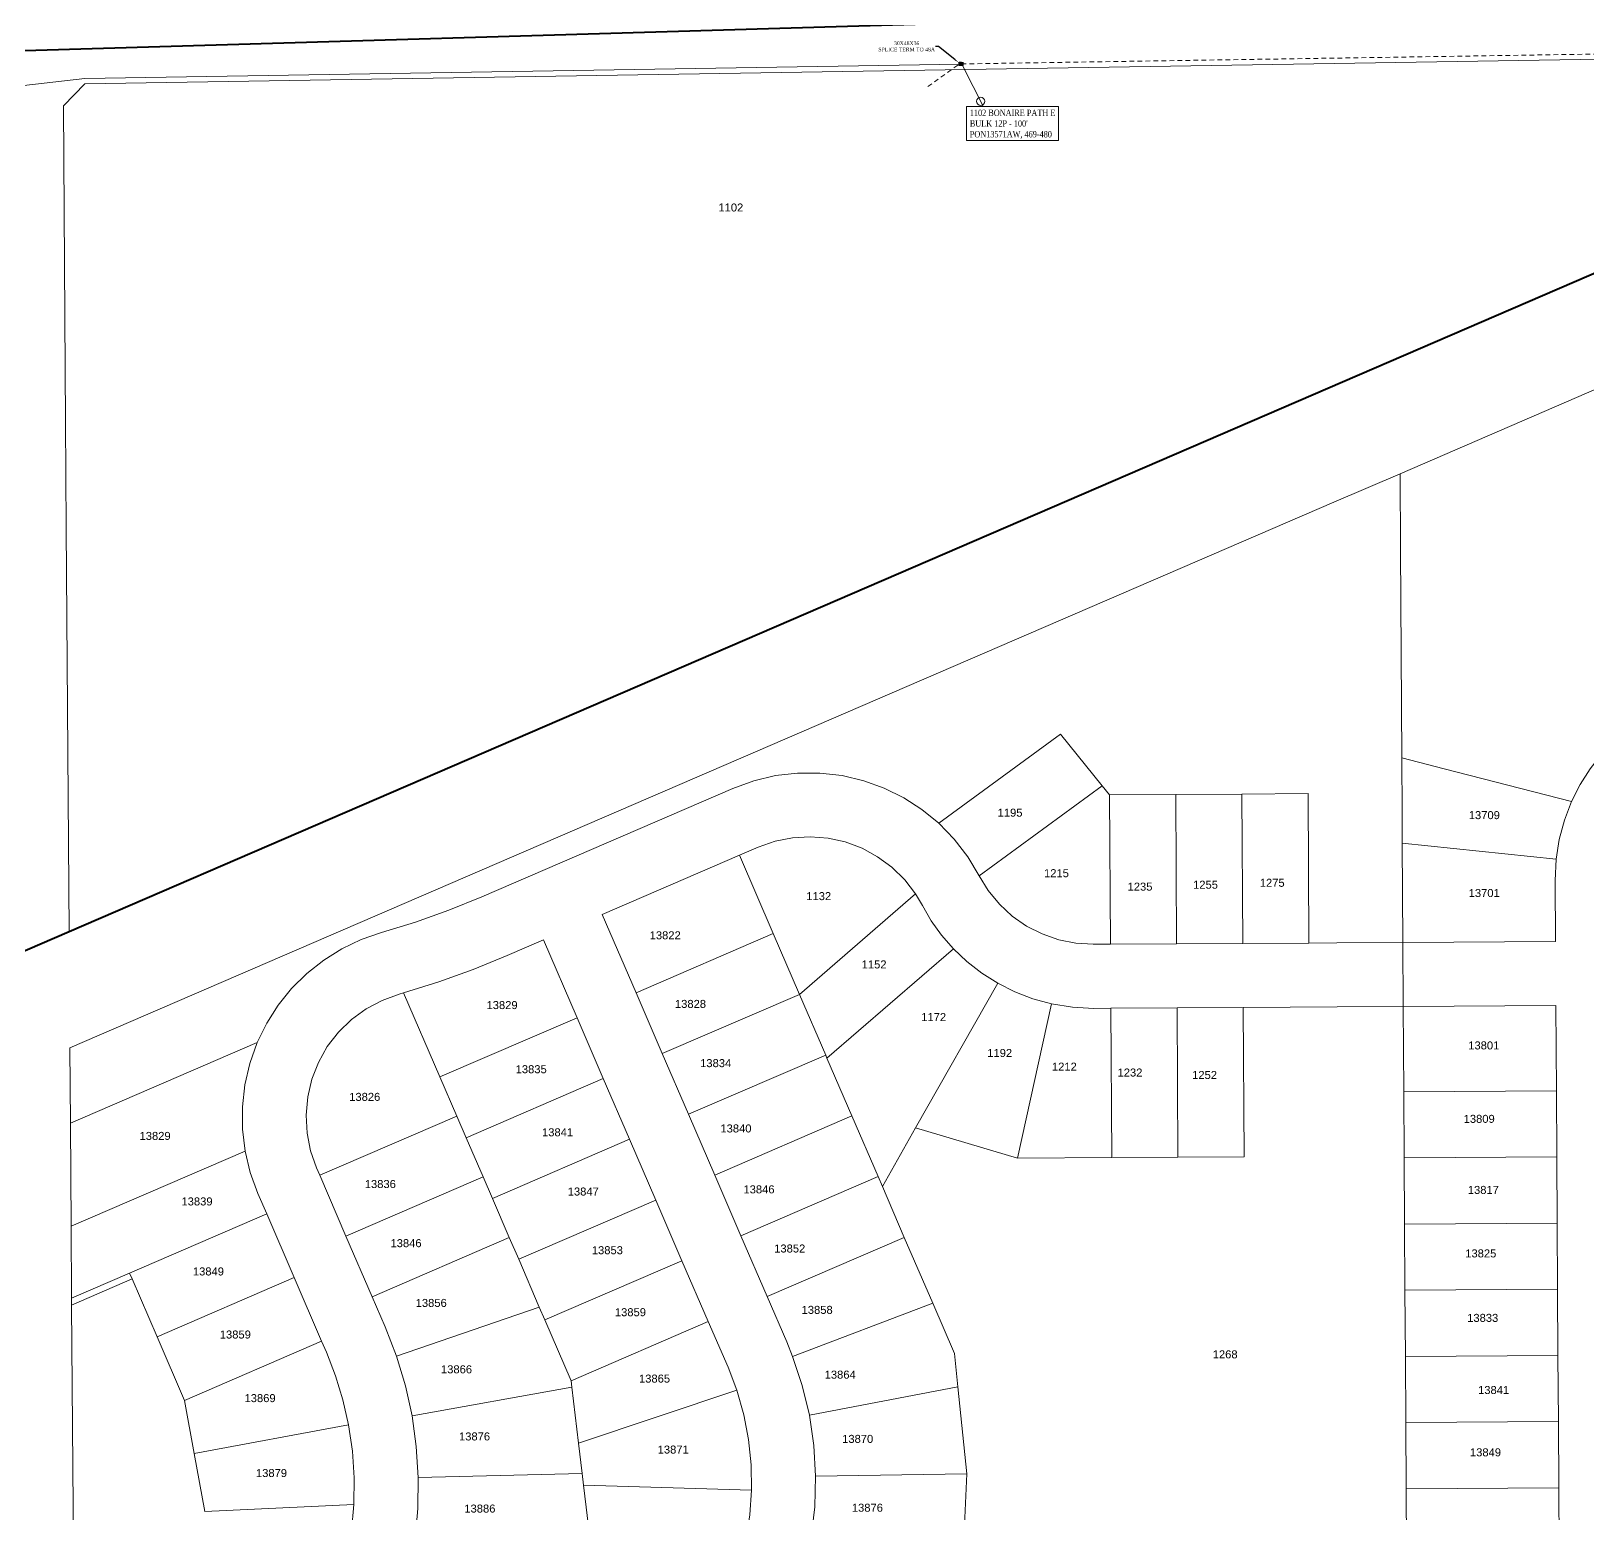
# Model space of a CAD drawing. Header units: feet. Extents: x 865220 to 2866543, y -2240498 to 973965.
# Drawn here: x 2862318 to 2863777, y 967277 to 968666 of the extents above; entities that cross this region are included whole.
import ezdxf
from ezdxf import colors
from ezdxf.entities.mleader import LeaderData, LeaderLine
from ezdxf.enums import TextEntityAlignment as Align
from ezdxf.lldxf.tags import DXFTag
from ezdxf.math import Vec2, Vec3

# ---------------------------------------------------------------- set-up
doc = ezdxf.new("R2010")
doc.units = ezdxf.units.FT
doc.header["$LTSCALE"] = 0.015
doc.header["$MEASUREMENT"] = 0
doc.linetypes.add('DASHED', pattern=[5, 3, -2])
for name, color, linetype in [('48A', 112, '48A'), ('Dakota County Addresses', 7, 'Continuous'), ('Dakota County Parcels', 7, 'Continuous'), ('DETAIL', 7, 'Continuous'), ('DROP BURIED', 7, 'DASHED'), ('TELEPHONE STRUCT-PROP', 6, 'Continuous'), ('TERMINALS', 7, 'Continuous')]:
    doc.layers.add(name, color=color, linetype=linetype)
doc.layers.add('RUNNING LINE (UNDERGROUND)', color=10, linetype='Continuous', lineweight=40)
doc.layers.add('WORK BOUNDARY', color=110, linetype='Continuous', lineweight=40)
doc.styles.add('Dimensions 100', font='arial.ttf')
doc.styles.add('Line', font='txt.shx', dxfattribs={"height": 3})
doc.styles.add('SIMPLEX', font='times.ttf', dxfattribs={"width": 0.8})
doc.styles.get("Standard").update_dxf_attribs({"font": 'times.ttf'})
doc.styles.add('Utilities', font='arial.ttf', dxfattribs={"height": 2.5})
tags = doc.linetypes.add('48A', pattern='A,80,-5,["48A",Line,S=1.5,R=0,X=0,Y=-1.5],-20', length=105).pattern_tags.tags
tags[6] = DXFTag(74, 10)

# ---------------------------------------------------------------- blocks, each defined once
blk = doc.blocks.new('ACMAP_ANN_TEMPLATE_Dakota County Addresses')
at = {"layer": 'Dakota County Addresses', "style": 'Dimensions 100'}
blk.add_attdef('DakotaCountyAddress', text='', height=50, dxfattribs=at).set_placement((0, 0), align=Align.CENTER)
blk = doc.blocks.new('NEW HH')
at = {"ltscale": 40, "true_color": 0xffffff}
h = blk.add_hatch(color=7, dxfattribs=at)
h.dxf.hatch_style = 1
h.paths.add_polyline_path([(-0.061, -0.031, 0.414214), (-0.046, -0.046), (0.046, -0.046, 0.414214), (0.061, -0.031), (0.061, 0.031, 0.414214), (0.046, 0.046), (-0.046, 0.046, 0.414214), (-0.061, 0.031)])
at = {"layer": 'RUNNING LINE (UNDERGROUND)', "color": 6, "lineweight": 0, "const_width": 0.005, "flags": 128}
blk.add_lwpolyline([(-0.061, 0.031), (-0.061, -0.031, 0.414214), (-0.046, -0.046), (0.046, -0.046, 0.414214), (0.061, -0.031), (0.061, 0.031, 0.414214), (0.046, 0.046), (-0.046, 0.046, 0.414214)], format="xyb", close=True, dxfattribs=at)
at = {"layer": 'TELEPHONE STRUCT-PROP', "color": 18, "true_color": 0x000000, "style": 'Utilities'}
blk.add_text('HH', height=0.05, dxfattribs=at).set_placement((0, 0), align=Align.MIDDLE_CENTER)
blk = doc.blocks.new('TERMINAL')
at = {"lineweight": 5, "ltscale": 0.5, "flags": 128}
blk.add_lwpolyline([(-0.1, -0.6), (-0.1, 44.8)], dxfattribs=at)
at = {"lineweight": 5, "ltscale": 0.5}
blk.add_circle((-0.1, 37.6), 3.83, dxfattribs=at)

msp = doc.modelspace()

# ---------------------------------------------------------------- linework, layer by layer
at = {"layer": '48A', "lineweight": 5, "ltscale": 100, "flags": 128}
msp.add_lwpolyline([(2863188.1, 968635.2), (2862367.8, 968621.7), (2862215.1, 968604.3), (2861104.5, 968583.7), (2860945.4, 968580.8), (2860779.3, 968582.3), (2860677.1, 968583.8), (2860635.7, 968584.7), (2860546.3, 968587), (2860461.9, 968589.9), (2860395.2, 968592.6), (2860330.2, 968595.6), (2860263.2, 968599.1), (2860195.7, 968603), (2860130.7, 968607.2), (2860065.6, 968611.7), (2860062.8, 968611.9), (2860000.6, 968616.4), (2859935.6, 968621.1), (2859870.5, 968625.8), (2859805.5, 968630.5), (2859744.3, 968635), (2859740.4, 968635.2), (2859592.5, 968639.8), (2859593.5, 968541.8), (2859594.2, 968469.8), (2859594.9, 968335.5), (2859591, 968325.5)], dxfattribs=at)
at = {"layer": 'Dakota County Parcels', "lineweight": 5, "ltscale": 100}
for p, q in [((2864266.7, 968647.8), (2862353.1, 967822)), ((2862367.9, 968616.7), (2864266.7, 968647.8)), ((2862347.8, 968596.1), (2862367.9, 968616.7)), ((2864476.7, 968629.5), (2863600.5, 968251.4)), ((2863168.2, 967923.9), (2863282.4, 968007.2)), ((2863321.4, 967959), (2863282.4, 968007.2)), ((2863602.1, 967985), (2863641.8, 967974.8)), ((2863602.4, 967934), (2863602.1, 967985)), ((2863641.8, 967974.8), (2863761.3, 967944.3)), ((2863321.4, 967959), (2863206, 967874.7)), ((2863328.3, 967950.5), (2863321.4, 967959)), ((2862975.2, 967956.5), (2862740, 967855)), ((2863390.3, 967950.9), (2863328.3, 967950.5)), ((2863329.2, 967810.5), (2863328.3, 967950.5)), ((2863452.3, 967951.2), (2863390.3, 967950.9)), ((2863391.1, 967810.9), (2863390.3, 967950.9)), ((2863514.3, 967951.6), (2863452.3, 967951.2)), ((2863452.3, 967951.2), (2863453.1, 967811.2)), ((2863515.1, 967811.6), (2863514.3, 967951.6)), ((2863602.6, 967905.3), (2863602.4, 967934)), ((2862999, 967901.4), (2862981.3, 967893.8)), ((2863603.2, 967812.2), (2863602.6, 967905.3)), ((2863602.6, 967905.3), (2863746.8, 967890.1)), ((2862852.8, 967838.3), (2862981.3, 967893.8)), ((2863746.8, 967890.1), (2863745.8, 967870.1)), ((2863037.6, 967763.5), (2863146.4, 967857.7)), ((2863152.8, 967846.9), (2863146.4, 967857.7)), ((2863746.1, 967813), (2863745.8, 967870.1)), ((2862884.5, 967764.9), (2862852.8, 967838.3)), ((2862353.1, 967822), (2862278.4, 967789.7)), ((2862797.7, 967814.5), (2862763.8, 967799.9)), ((2862829.2, 967741.6), (2862797.7, 967814.5)), ((2863013, 967820.4), (2862884.5, 967764.9)), ((2863746.1, 967813), (2863603.2, 967812.2)), ((2863181.9, 967806.3), (2863063.4, 967703.8)), ((2863313, 967810.4), (2863329.2, 967810.5)), ((2863329.2, 967810.5), (2863391.1, 967810.9)), ((2863453.1, 967811.2), (2863391.1, 967810.9)), ((2863453.1, 967811.2), (2863515.1, 967811.6)), ((2863603.5, 967752.2), (2863603.2, 967812.2)), ((2863146.5, 967638.3), (2863223.4, 967773.9)), ((2862662.3, 967763.7), (2862666.6, 967765)), ((2862700.7, 967686.1), (2862666.6, 967765)), ((2862884.5, 967764.9), (2862909.1, 967708)), ((2862909.1, 967708), (2863037.6, 967763.5)), ((2863273.7, 967754.6), (2863241.9, 967610)), ((2862700.7, 967686.1), (2862829.2, 967741.6)), ((2862829.2, 967741.6), (2862853.8, 967684.7)), ((2863329.5, 967750.5), (2863313.4, 967750.4)), ((2863329.5, 967750.5), (2863391.5, 967750.9)), ((2863330.4, 967610.5), (2863329.5, 967750.5)), ((2863453.5, 967751.3), (2863391.5, 967750.9)), ((2863391.5, 967750.9), (2863392.4, 967610.9)), ((2863454.4, 967611.3), (2863453.5, 967751.3)), ((2863603.5, 967752.2), (2863746.5, 967753.1)), ((2863604, 967672.2), (2863603.5, 967752.2)), ((2863747, 967673.1), (2863746.5, 967753.1)), ((2862354.4, 967642.8), (2862353.9, 967713.4)), ((2862529.4, 967718.4), (2862354.4, 967642.8)), ((2862933.7, 967651.1), (2862909.1, 967708)), ((2863062.2, 967706.6), (2862933.7, 967651.1)), ((2863086.8, 967649.6), (2863063.4, 967703.8)), ((2862853.8, 967684.7), (2862725.3, 967629.1)), ((2862878.4, 967627.7), (2862853.8, 967684.7)), ((2863604.4, 967610.2), (2863604, 967672.2)), ((2863747.4, 967611.1), (2863747, 967673.1)), ((2862355, 967546.2), (2862354.4, 967642.8)), ((2862588, 967594), (2862716.5, 967649.5)), ((2862933.7, 967651.1), (2862958.2, 967594.1)), ((2862958.2, 967594.1), (2863086.8, 967649.6)), ((2863111.3, 967592.7), (2863086.8, 967649.6)), ((2863115.4, 967583.4), (2863146.5, 967638.3)), ((2863241.9, 967610), (2863146.5, 967638.3)), ((2862749.9, 967572.2), (2862878.4, 967627.7)), ((2862878.4, 967627.7), (2862903, 967570.8)), ((2862518, 967616.6), (2862355, 967546.2)), ((2863241.9, 967610), (2863330.4, 967610.5)), ((2863330.4, 967610.5), (2863392.4, 967610.9)), ((2863392.4, 967610.9), (2863454.4, 967611.3)), ((2863604.8, 967548.2), (2863604.4, 967610.2)), ((2863747.8, 967549.1), (2863747.4, 967611.1)), ((2862585.1, 967600.8), (2862588, 967594)), ((2862612.6, 967537), (2862588, 967594)), ((2862982.8, 967537.2), (2862958.2, 967594.1)), ((2862741.1, 967592.6), (2862612.6, 967537)), ((2863111.3, 967592.7), (2862982.8, 967537.2)), ((2863115.4, 967583.4), (2863111.3, 967592.7)), ((2863135.9, 967535.8), (2863115.4, 967583.4)), ((2862538.3, 967557.8), (2862530, 967577)), ((2862903, 967570.8), (2862774.5, 967515.3)), ((2862927.5, 967513.9), (2862903, 967570.8)), ((2862538.3, 967557.8), (2862409.7, 967502.3)), ((2862564, 967498.2), (2862538.3, 967557.8)), ((2862355.5, 967478.9), (2862355, 967546.2)), ((2862612.6, 967537), (2862637.2, 967480.1)), ((2862637.2, 967480.1), (2862765.7, 967535.6)), ((2862982.8, 967537.2), (2863007.4, 967480.3)), ((2863007.4, 967480.3), (2863135.9, 967535.8)), ((2863162.5, 967474.2), (2863135.9, 967535.8)), ((2863605.1, 967486.2), (2863604.8, 967548.2)), ((2863748.1, 967487.1), (2863747.8, 967549.1)), ((2862799, 967458.4), (2862927.5, 967513.9)), ((2862927.5, 967513.9), (2862952.1, 967457)), ((2862409.7, 967502.3), (2862355.5, 967478.9)), ((2862412.1, 967496.8), (2862355.5, 967472.4)), ((2862412.1, 967496.8), (2862409.7, 967502.3)), ((2862435.5, 967442.7), (2862412.1, 967496.8)), ((2862564, 967498.2), (2862435.5, 967442.7)), ((2862589.8, 967438.5), (2862564, 967498.2)), ((2862355.5, 967472.4), (2862355.5, 967478.9)), ((2862649.3, 967452.1), (2862637.2, 967480.1)), ((2863025.8, 967437.8), (2863007.4, 967480.3)), ((2863605.5, 967424.2), (2863605.1, 967486.2)), ((2863748.5, 967425.1), (2863748.1, 967487.1)), ((2862359.5, 966897.2), (2862355.5, 967472.4)), ((2862793.8, 967470.5), (2862659.9, 967424.6)), ((2863162.5, 967474.2), (2863031.2, 967424.3)), ((2863183, 967426.9), (2863162.5, 967474.2)), ((2862659.9, 967424.6), (2862649.3, 967452.1)), ((2862823.6, 967401.5), (2862799, 967458.4)), ((2862952.1, 967457), (2862823.6, 967401.5)), ((2862970.7, 967414), (2862952.1, 967457)), ((2862461.3, 967383), (2862435.5, 967442.7)), ((2862461.3, 967383), (2862589.8, 967438.5)), ((2862594.2, 967428.3), (2862589.8, 967438.5)), ((2863031.2, 967424.3), (2863025.8, 967437.8)), ((2863183, 967426.9), (2863186.2, 967395.8)), ((2863605.9, 967362.2), (2863605.5, 967424.2)), ((2863748.9, 967363.1), (2863748.5, 967425.1)), ((2862978.9, 967392.5), (2862970.7, 967414)), ((2862674.5, 967368.5), (2862824.3, 967395.4)), ((2862830.6, 967342.9), (2862978.9, 967392.5)), ((2863186.2, 967395.8), (2863046.9, 967369.1)), ((2863186.2, 967395.8), (2863194.5, 967314.1)), ((2862470.4, 967333.1), (2862461.3, 967383)), ((2863606.3, 967300.2), (2863605.9, 967362.2)), ((2863749.3, 967301.1), (2863748.9, 967363.1)), ((2862615, 967360.2), (2862470.4, 967333.1)), ((2862480.2, 967279), (2862470.4, 967333.1)), ((2862833.9, 967314.6), (2862680.3, 967310.8)), ((2862841.1, 967254.6), (2862835.3, 967303.6)), ((2862992.7, 967298.9), (2862835.3, 967303.6)), ((2863052.8, 967312), (2863194.5, 967314.1)), ((2863194.5, 967314.1), (2863190.7, 967231.9)), ((2863606.7, 967238.2), (2863606.3, 967300.2)), ((2863749.6, 967239.1), (2863749.3, 967301.1)), ((2862620, 967285.6), (2862480.2, 967279)), ((2862617.8, 967260.5), (2862620, 967285.6))]:
    msp.add_line(p, q, dxfattribs=at)
for points in [[(2862347.8, 968596.1), (2862349.8, 968300.4), (2862350.5, 968200.5), (2862353.1, 967822)], [(2863600.5, 968251.4), (2863538.6, 968224.7), (2862353.9, 967713.4)], [(2863602.1, 967985), (2863600.9, 968180.8), (2863600.5, 968251.4)], [(2863789.5, 967988.8), (2863778.7, 967974.9), (2863769.2, 967960), (2863761.3, 967944.3)], [(2863168.2, 967923.9), (2863152.4, 967936.8), (2863135.3, 967947.8), (2863117.1, 967956.8), (2863097.9, 967963.7), (2863077.6, 967968.5), (2863056.8, 967970.9), (2863035.9, 967970.9), (2863015.2, 967968.5), (2862994.8, 967963.6), (2862975.2, 967956.5)], [(2863761.3, 967944.3), (2863754.6, 967926.8), (2863749.7, 967908.6), (2863746.8, 967890.1)], [(2863206, 967874.7), (2863195.3, 967892.5), (2863182.6, 967909), (2863168.2, 967923.9)], [(2863146.4, 967857.7), (2863136.3, 967870.9), (2863124.3, 967882.6), (2863110.9, 967892.5), (2863096.3, 967900.4), (2863080.6, 967906.3), (2863064.4, 967909.9), (2863047.7, 967911.2), (2863031.1, 967910.2), (2863014.7, 967906.9), (2862999, 967901.4)], [(2863037.6, 967763.5), (2863013, 967820.4), (2862981.3, 967893.8)], [(2863206, 967874.7), (2863214.6, 967860.7), (2863225, 967848.1), (2863237, 967836.9), (2863250.5, 967827.5), (2863265.1, 967820.1), (2863280.6, 967814.7), (2863296.6, 967811.4), (2863313, 967810.4)], [(2862645.9, 967821.4), (2862677.7, 967831.3), (2862709.1, 967842.4), (2862740, 967855)], [(2863152.8, 967846.9), (2863161.2, 967832.5), (2863170.9, 967818.9), (2863181.9, 967806.3)], [(2862645.9, 967821.4), (2862626.9, 967814.9), (2862608.8, 967806.2), (2862591.7, 967795.6), (2862575.9, 967783.1), (2862561.7, 967769), (2862549, 967753.4), (2862538.3, 967736.4), (2862529.4, 967718.4)], [(2862666.6, 967765), (2862699.5, 967775.3), (2862731.9, 967786.9), (2862763.8, 967799.9)], [(2863181.9, 967806.3), (2863194.6, 967794.2), (2863208.5, 967783.3), (2863223.4, 967773.9)], [(2863515.1, 967811.6), (2863541.2, 967811.8), (2863603.2, 967812.2)], [(2863223.4, 967773.9), (2863239.5, 967765.8), (2863256.3, 967759.3), (2863273.7, 967754.6)], [(2862662.3, 967763.7), (2862646.4, 967757.9), (2862631.4, 967749.9), (2862617.7, 967739.9), (2862605.5, 967728), (2862595.1, 967714.5), (2862586.8, 967699.7), (2862580.6, 967683.9), (2862576.7, 967667.4), (2862575.2, 967650.4), (2862576.2, 967633.5), (2862579.4, 967616.8), (2862585.1, 967600.8)], [(2863063.4, 967703.8), (2863062.2, 967706.6), (2863037.6, 967763.5)], [(2863273.7, 967754.6), (2863293.4, 967751.4), (2863313.4, 967750.4)], [(2863453.5, 967751.3), (2863541.5, 967751.8), (2863603.5, 967752.2)], [(2862529.4, 967718.4), (2862522.5, 967698.8), (2862517.8, 967678.6), (2862515.5, 967658), (2862515.6, 967637.2), (2862518, 967616.6)], [(2862725.3, 967629.1), (2862716.5, 967649.5), (2862700.7, 967686.1)], [(2863604, 967672.2), (2863604, 967672.2), (2863747, 967673.1)], [(2862725.3, 967629.1), (2862741.1, 967592.6), (2862749.9, 967572.2)], [(2862518, 967616.6), (2862522.9, 967596.5), (2862530, 967577)], [(2863604.4, 967610.2), (2863604.4, 967610.2), (2863747.4, 967611.1)], [(2862774.5, 967515.3), (2862765.7, 967535.6), (2862749.9, 967572.2)], [(2863604.8, 967548.2), (2863604.8, 967548.2), (2863747.8, 967549.1)], [(2862774.5, 967515.3), (2862793.8, 967470.5), (2862799, 967458.4)], [(2863605.1, 967486.2), (2863605.1, 967486.2), (2863748.1, 967487.1)], [(2862615, 967360.2), (2862609.8, 967383.4), (2862602.8, 967406.1), (2862594.2, 967428.3)], [(2862674.5, 967368.5), (2862668.3, 967396.8), (2862659.9, 967424.6)], [(2863046.9, 967369.1), (2863040.3, 967397), (2863031.2, 967424.3)], [(2863605.5, 967424.2), (2863605.5, 967424.2), (2863748.5, 967425.1)], [(2862830.6, 967342.9), (2862824.3, 967395.4), (2862823.6, 967401.5)], [(2862992.7, 967298.9), (2862992.4, 967322.7), (2862989.9, 967346.3), (2862985.5, 967369.6), (2862978.9, 967392.5)], [(2862680.3, 967310.8), (2862678.5, 967339.8), (2862674.5, 967368.5)], [(2863052.8, 967312), (2863051.1, 967340.7), (2863046.9, 967369.1)], [(2863605.9, 967362.2), (2863605.9, 967362.2), (2863748.9, 967363.1)], [(2862620, 967285.6), (2862620.3, 967310.6), (2862618.6, 967335.5), (2862615, 967360.2)], [(2862830.6, 967342.9), (2862833.9, 967314.6), (2862835.3, 967303.6)], [(2862677.3, 967252.9), (2862679.9, 967281.8), (2862680.3, 967310.8)], [(2863048.6, 967254.7), (2863052, 967283.2), (2863052.8, 967312)], [(2862981.8, 967230.7), (2862987.4, 967253.1), (2862991, 967275.9), (2862992.7, 967298.9)], [(2863606.3, 967300.2), (2863606.3, 967300.2), (2863749.3, 967301.1)]]:
    msp.add_lwpolyline(points, dxfattribs=at)
at = {"layer": 'DROP BURIED', "lineweight": 5, "ltscale": 100}
msp.add_lwpolyline([(2863988.8, 968720.7), (2863988.8, 968647.8), (2863191.4, 968635.4)], dxfattribs=at)
at = {"layer": 'DROP BURIED', "lineweight": 5, "ltscale": 100, "flags": 128}
msp.add_lwpolyline([(2863186, 968634.2), (2863155.7, 968612.5)], dxfattribs=at)
at = {"layer": 'WORK BOUNDARY', "ltscale": 50, "flags": 128}
msp.add_lwpolyline([(2859578.2, 968665.6), (2860173.2, 968644.9), (2860954.9, 968612.3), (2862141.9, 968643), (2863262.2, 968676), (2863725.3, 968677.3), (2863722.3, 969087), (2864002.3, 969087), (2864002.3, 968643.5), (2864256.7, 968643.5), (2864266.7, 968647.8), (2864266.7, 968647.8), (2864266.7, 968647.8), (2862353.1, 967822), (2860956.9, 967219.4), (2856970.8, 965499)], dxfattribs=at)

# ---------------------------------------------------------------- block references
at = {"lineweight": 5, "ltscale": 100, "xscale": 39.99999999999999, "yscale": 39.99999999999999, "zscale": 39.99999999999999, "rotation": 359.4768941317775}
msp.add_blockref('NEW HH', (2863189.1, 968635.4), dxfattribs=at)
at = {"layer": 'Dakota County Addresses', "lineweight": 5, "ltscale": 100, "xscale": 0.15, "yscale": 0.15, "zscale": 0.15}
for p, values in [((2862973.3, 968497.1), {'DakotaCountyAddress': '1102'}), ((2863235, 967930), {'DakotaCountyAddress': '1195'}), ((2863679.5, 967927.7), {'DakotaCountyAddress': '13709'}), ((2863278.5, 967873.3), {'DakotaCountyAddress': '1215'}), ((2863480.7, 967864.3), {'DakotaCountyAddress': '1275'}), ((2863055.7, 967851.8), {'DakotaCountyAddress': '1132'}), ((2863356.8, 967860.7), {'DakotaCountyAddress': '1235'}), ((2863418.2, 967862.5), {'DakotaCountyAddress': '1255'}), ((2863679.4, 967854.7), {'DakotaCountyAddress': '13701'}), ((2862911.8, 967815.1), {'DakotaCountyAddress': '13822'}), ((2863107.6, 967787.8), {'DakotaCountyAddress': '1152'}), ((2862758.9, 967749.7), {'DakotaCountyAddress': '13829'}), ((2862935.5, 967750.8), {'DakotaCountyAddress': '13828'}), ((2863163.4, 967738.5), {'DakotaCountyAddress': '1172'}), ((2863225.3, 967704.8), {'DakotaCountyAddress': '1192'}), ((2863679, 967711.9), {'DakotaCountyAddress': '13801'}), ((2862786.2, 967689.6), {'DakotaCountyAddress': '13835'}), ((2862959.1, 967695.3), {'DakotaCountyAddress': '13834'}), ((2863285.9, 967692), {'DakotaCountyAddress': '1212'}), ((2863347.4, 967686.5), {'DakotaCountyAddress': '1232'}), ((2863417.3, 967684.2), {'DakotaCountyAddress': '1252'}), ((2862630.2, 967663.7), {'DakotaCountyAddress': '13826'}), ((2862810.9, 967630.5), {'DakotaCountyAddress': '13841'}), ((2862978.1, 967634.1), {'DakotaCountyAddress': '13840'}), ((2863674.7, 967643.1), {'DakotaCountyAddress': '13809'}), ((2862433.7, 967627.1), {'DakotaCountyAddress': '13829'}), ((2862644.8, 967582), {'DakotaCountyAddress': '13836'}), ((2862835, 967575), {'DakotaCountyAddress': '13847'}), ((2862999.7, 967577), {'DakotaCountyAddress': '13846'}), ((2863678.6, 967576.5), {'DakotaCountyAddress': '13817'}), ((2862473, 967565.7), {'DakotaCountyAddress': '13839'}), ((2862668.9, 967526.6), {'DakotaCountyAddress': '13846'}), ((2862857.6, 967520), {'DakotaCountyAddress': '13853'}), ((2863028.5, 967521.6), {'DakotaCountyAddress': '13852'}), ((2863676.2, 967517), {'DakotaCountyAddress': '13825'}), ((2862483.7, 967500.1), {'DakotaCountyAddress': '13849'}), ((2862692.5, 967470.6), {'DakotaCountyAddress': '13856'}), ((2862879.2, 967461.9), {'DakotaCountyAddress': '13859'}), ((2863054.2, 967464.1), {'DakotaCountyAddress': '13858'}), ((2863678, 967456.6), {'DakotaCountyAddress': '13833'}), ((2862508.9, 967441), {'DakotaCountyAddress': '13859'}), ((2863436.6, 967422.4), {'DakotaCountyAddress': '1268'}), ((2862716.2, 967408.4), {'DakotaCountyAddress': '13866'}), ((2862901.8, 967399.7), {'DakotaCountyAddress': '13865'}), ((2863075.8, 967403.4), {'DakotaCountyAddress': '13864'}), ((2863688.2, 967389), {'DakotaCountyAddress': '13841'}), ((2862532.1, 967381.4), {'DakotaCountyAddress': '13869'}), ((2862733.1, 967345.5), {'DakotaCountyAddress': '13876'}), ((2863092.2, 967343.2), {'DakotaCountyAddress': '13870'}), ((2862919.3, 967333.2), {'DakotaCountyAddress': '13871'}), ((2863680.6, 967330.6), {'DakotaCountyAddress': '13849'}), ((2862542.8, 967311.2), {'DakotaCountyAddress': '13879'}), ((2862738.1, 967277.9), {'DakotaCountyAddress': '13886'}), ((2863101.3, 967278.7), {'DakotaCountyAddress': '13876'})]:
    msp.add_blockref('ACMAP_ANN_TEMPLATE_Dakota County Addresses', p, dxfattribs=at).add_auto_attribs(values)
at = {"layer": 'TERMINALS', "lineweight": 5, "ltscale": 100, "rotation": 207.1058407997311}
msp.add_blockref('TERMINAL', (2863190.3, 968633.8), dxfattribs=at)

# ---------------------------------------------------------------- next in the draw order: texts
at = {"layer": 'TERMINALS', "lineweight": 5, "ltscale": 100, "insert": (2863197.3, 968592.6), "char_height": 6, "attachment_point": 1, "rotation": 359.9151, "style": 'SIMPLEX', "bg_fill": 19, "box_fill_scale": 1.5, "bg_fill_color": 256, "bg_fill_transparency": 0}
msp.add_mtext("1102 BONAIRE PATH E\\PBULK 12P - 100'\\PPON13571AW, 469-480", dxfattribs=at)

# ---------------------------------------------------------------- next in the draw order: leaders
at = {"layer": 'DETAIL', "lineweight": 5, "ltscale": 100}
ml = msp.add_multileader_mtext('Standard', dxfattribs=at)
ml.set_content('30X48X36\\PSPLICE TERM TO 48A', color=256)
ml.set_leader_properties()
ml.build(insert=Vec2(0, 0))
ml.multileader.update_dxf_attribs({"has_text_frame": 1, "text_left_attachment_type": 2, "text_right_attachment_type": 2, "dogleg_length": 3})
ctx = ml.context
ctx.base_point, ctx.char_height, ctx.landing_gap_size, ctx.plane_origin = Vec3(2863111.1, 968651.8), 3.5, 1.5, Vec3(2863214.7, 968668.7)
ctx.left_attachment, ctx.right_attachment, ctx.text_align_type = 2, 2, 1
notes = []
notes.append((ctx, [(0, (1, 1, 0), (2863168, 968651.8), (-1, 0), 3, [(0, [(2863186.5, 968636.9)], 0, [])])]))
ctx.mtext.insert, ctx.mtext.alignment, ctx.mtext.flow_direction = Vec3(2863138.1, 968656.5), 2, 5
ctx.mtext.has_bg_fill, ctx.mtext.bg_color, ctx.mtext.bg_scale_factor, ctx.mtext.bg_transparency, ctx.mtext.use_window_bg_color = 1, -1027028792, 1.5, 0, 1
for ctx, leaders in notes:
    for number, flags, end, landing, length, lines in leaders:
        leader = LeaderData()
        leader.index, (leader.has_last_leader_line, leader.has_dogleg_vector, leader.attachment_direction) = number, flags
        leader.last_leader_point, leader.dogleg_vector, leader.dogleg_length = Vec3(end), Vec3(landing), length
        for number, points, colour, breaks in lines:
            line = LeaderLine()
            line.index, line.vertices, line.color, line.breaks = number, Vec3.list(points), colors.encode_raw_color(colour), breaks
            leader.lines.append(line)
        ctx.leaders.append(leader)

doc.saveas('drawing.dxf')
